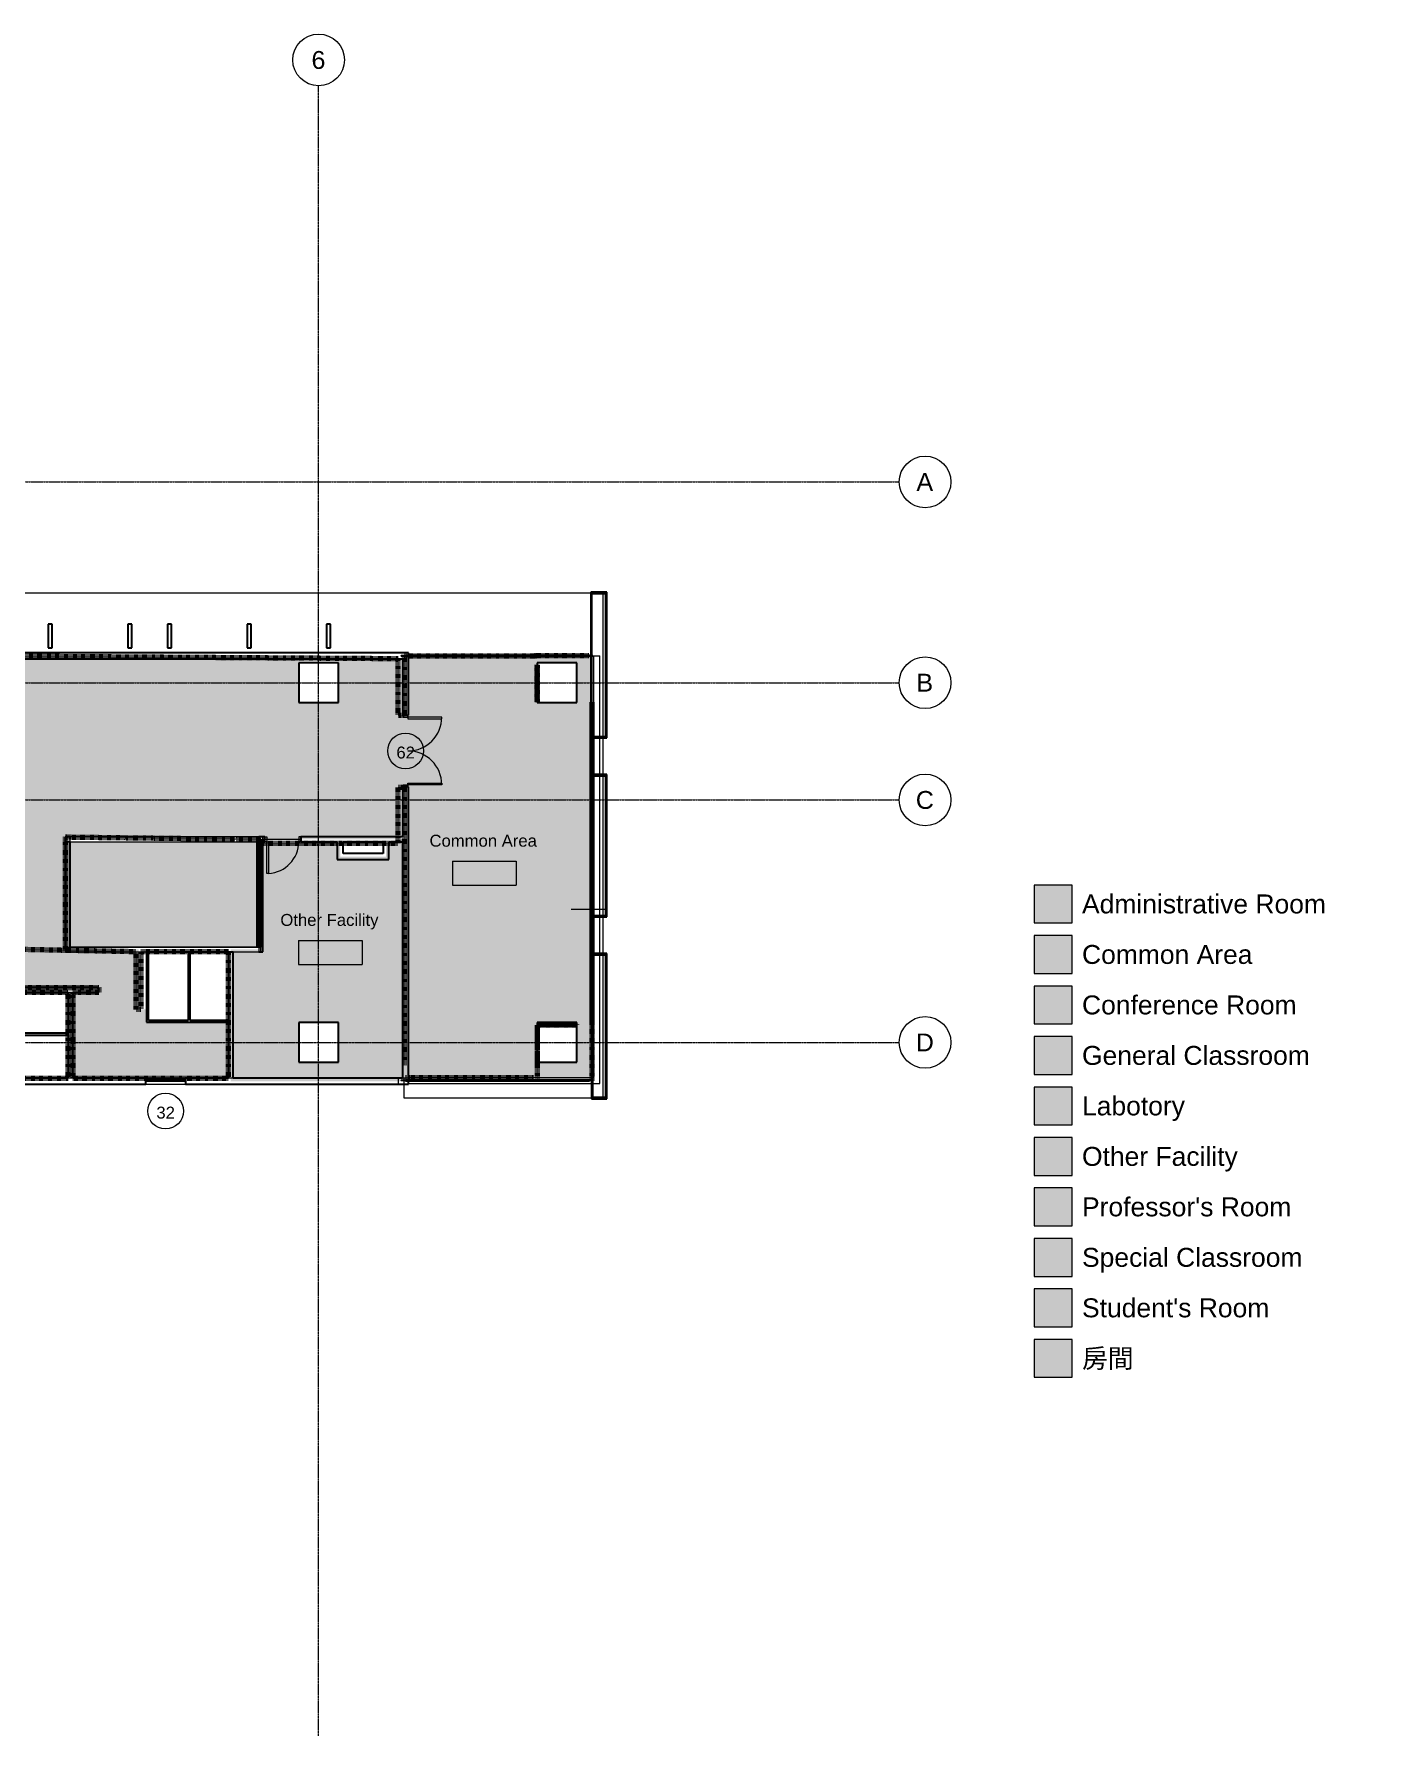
# Model space of a CAD drawing. Header units: millimetres. Extents: x -67365 to 30970, y -17720 to 25093.
# Drawn here: x -2814 to 30970, y -17720 to 25093 of the extents above; entities that cross this region are included whole.
import ezdxf

# ---------------------------------------------------------------- set-up
doc = ezdxf.new("R2010")
doc.units = ezdxf.units.MM
doc.linetypes.add('網格線', pattern=[22.225, 12.7, -3.175, 3.175, -3.175])
doc.linetypes.add('虛線', pattern=[6.35, 3.175, -3.175])
for name, color, linetype, lineweight in [('_房間分隔_', 4, '虛線', 70), ('_線_', 92, 'Continuous', 9), ('_超出_', 135, 'Continuous', 18), ('A-AREA-IDEN', 2, 'Continuous', 9), ('A-AREA-PATT', 32, 'Continuous', 9), ('A-DOOR', 31, 'Continuous', 9), ('A-DOOR-FRAM', 31, 'Continuous', 18), ('A-DOOR-IDEN', 31, 'Continuous', 9), ('A-FLOR', 192, 'Continuous', 18), ('A-FLOR-HRAL', 11, 'Continuous', 9), ('A-GLAZ', 151, 'Continuous', 9), ('A-GLAZ-IDEN', 152, 'Continuous', 9), ('A-WALL', 113, 'Continuous', 9), ('G-ANNO-LEGN', 5, 'Continuous', 9), ('I-WALL', 2, 'Continuous', 9), ('S-COLS', 52, 'Continuous', 18), ('S-GRID', 1, 'Continuous', 9), ('S-GRID-IDEN', 1, 'Continuous', 9)]:
    doc.layers.add(name, color=color, linetype=linetype, lineweight=lineweight)
doc.styles.add('Microsoft Sans Serif_1', font='micross.ttf', dxfattribs={"height": 450})
doc.styles.add('Microsoft Sans Serif_2', font='micross.ttf', dxfattribs={"height": 300})
doc.styles.add('Microsoft Sans Serif_3', font='micross.ttf', dxfattribs={"height": 476.25})

# ---------------------------------------------------------------- blocks, each defined once
blk = doc.blocks.new('混凝土柱-矩形 - 100 x 100cm-193502-4F')
at = {"layer": 'S-COLS', "color": 55, "lineweight": 25}
for p, q in [((500, 500), (-500, 500)), ((-500, 500), (-500, -500)), ((500, -500), (500, 500)), ((-500, -500), (500, -500))]:
    blk.add_line(p, q, dxfattribs=at)
at = {"layer": 'S-COLS', "color": 135}
for p, q in [((-500, -500), (-500, 500)), ((-500, 500), (500, 500)), ((500, 500), (500, -500)), ((500, -500), (-500, -500))]:
    blk.add_line(p, q, dxfattribs=at)
blk = doc.blocks.new('混凝土柱-矩形 - 10 x 60cm-488109-4F')
at = {"layer": 'S-COLS', "color": 55, "lineweight": 25}
for p, q in [((50, 300), (-50, 300)), ((-50, 300), (-50, -300)), ((50, -300), (50, 300)), ((-50, -300), (50, -300))]:
    blk.add_line(p, q, dxfattribs=at)
at = {"layer": 'S-COLS', "color": 135}
for p, q in [((-50, -300), (-50, 300)), ((-50, 300), (50, 300)), ((50, 300), (50, -300)), ((50, -300), (-50, -300))]:
    blk.add_line(p, q, dxfattribs=at)
blk = doc.blocks.new('固定窗-矩形- _1_ - 100 x 150 cm-620109-4F')
at = {"layer": 'A-GLAZ', "lineweight": 18}
for p, q in [((-440, 0), (-500, 0)), ((-500, 0), (-500, -60)), ((-440, -60), (-440, 0)), ((-500, -60), (-440, -60)), ((440, -25), (-440, -25)), ((-440, -25), (-440, -35)), ((-440, -35), (440, -35)), ((500, 0), (440, 0)), ((440, 0), (440, -60)), ((440, -35), (440, -25)), ((440, -60), (500, -60)), ((500, -60), (500, 0))]:
    blk.add_line(p, q, dxfattribs=at)
at = {"layer": 'A-GLAZ'}
for p, q in [((500, 0), (-500, 0)), ((-500, -60), (-500, 0)), ((-440, 0), (440, 0)), ((-440, -60), (-440, 0)), ((-500, -60), (500, -60)), ((440, -25), (-440, -25)), ((-440, -35), (-440, -25)), ((-440, -35), (440, -35)), ((440, -60), (-440, -60)), ((440, -60), (440, 0)), ((440, -35), (440, -25)), ((500, -60), (500, 0))]:
    blk.add_line(p, q, dxfattribs=at)
blk = doc.blocks.new('欄杆扶手 - 30mm-672578-4F')
at = {"layer": 'A-FLOR-HRAL'}
for p, q in [((15, 15), (-15, 15)), ((-15, 15), (-15, -15)), ((-15, -15), (-15, 15)), ((-15, 15), (15, 15)), ((15, -15), (15, 15)), ((15, 15), (15, -15)), ((-15, -15), (15, -15)), ((15, -15), (-15, -15))]:
    blk.add_line(p, q, dxfattribs=at)
blk = doc.blocks.new('欄杆扶手 - 族群2-669932-4F')
at = {"layer": 'A-FLOR-HRAL'}
for p, q in [((0, 800), (-5, 800)), ((-5, 800), (-5, -800)), ((-5, -800), (-5, 800)), ((-5, 800), (0, 800)), ((5, 800), (0, 800)), ((0, 800), (5, 800)), ((5, -800), (5, 800)), ((5, 800), (5, -800)), ((-5, -800), (5, -800)), ((5, -800), (-5, -800))]:
    blk.add_line(p, q, dxfattribs=at)
blk = doc.blocks.new('欄杆扶手 - 欄杆扶手-673147-4F')
at = {"layer": 'A-FLOR-HRAL'}
for p, q in [((11145, 9466), (6545, 9466)), ((11145, 9466), (6545, 9466)), ((11145, 9466), (6545, 9466)), ((6545, 9466), (6545, 9436)), ((6545, 9466), (6545, 9436)), ((6545, 9466), (6545, 9436)), ((6545, 9466), (6545, 9436)), ((6545, 9466), (6545, 9436)), ((6545, 9466), (6545, 9436)), ((6545, 9436), (11145, 9436)), ((6545, 9436), (11145, 9436)), ((6545, 9436), (11145, 9436)), ((11145, 9436), (11145, 9466)), ((11145, 9436), (11145, 9466)), ((11145, 9436), (11145, 9466)), ((11145, 9436), (11145, 9466)), ((11145, 9436), (11145, 9466)), ((11145, 9436), (11145, 9466))]:
    blk.add_line(p, q, dxfattribs=at)
at = {"rotation": 90}
for name, p in [('欄杆扶手 - 族群2-669932-4F', (7225, 9451)), ('欄杆扶手 - 30mm-672578-4F', (6545, 9451)), ('欄杆扶手 - 族群2-669932-4F', (8835, 9451)), ('欄杆扶手 - 族群2-669932-4F', (10445, 9451)), ('欄杆扶手 - 30mm-672578-4F', (11145, 9451))]:
    blk.add_blockref(name, p, dxfattribs=at)
blk = doc.blocks.new('欄杆扶手 - 欄杆扶手-673235-4F')
at = {"layer": 'A-FLOR-HRAL'}
for p, q in [((11145, -1214), (6545, -1214)), ((11145, -1214), (6545, -1214)), ((11145, -1214), (6545, -1214)), ((6545, -1214), (6545, -1244)), ((6545, -1214), (6545, -1244)), ((6545, -1214), (6545, -1244)), ((6545, -1214), (6545, -1244)), ((6545, -1214), (6545, -1244)), ((6545, -1214), (6545, -1244)), ((6545, -1244), (11145, -1244)), ((6545, -1244), (11145, -1244)), ((6545, -1244), (11145, -1244)), ((11145, -1244), (11145, -1214)), ((11145, -1244), (11145, -1214)), ((11145, -1244), (11145, -1214)), ((11145, -1244), (11145, -1214)), ((11145, -1244), (11145, -1214)), ((11145, -1244), (11145, -1214))]:
    blk.add_line(p, q, dxfattribs=at)
at = {"rotation": 90}
for name, p in [('欄杆扶手 - 族群2-669932-4F', (7225, -1229)), ('欄杆扶手 - 30mm-672578-4F', (6545, -1229)), ('欄杆扶手 - 族群2-669932-4F', (8835, -1229)), ('欄杆扶手 - 族群2-669932-4F', (10445, -1229)), ('欄杆扶手 - 30mm-672578-4F', (11145, -1229))]:
    blk.add_blockref(name, p, dxfattribs=at)
blk = doc.blocks.new('雙開-矩形- _1_ - 180 x 220 cm-580197-4F')
at = {"layer": 'A-DOOR', "lineweight": 18}
for p, q in [((-810, 910), (-850, 910)), ((-850, 910), (-850, 60)), ((-810, 60), (-810, 910)), ((810, 60), (810, 910)), ((810, 910), (850, 910)), ((850, 910), (850, 60)), ((-850, 60), (-810, 60)), ((850, 60), (810, 60))]:
    blk.add_line(p, q, dxfattribs=at)
at = {"layer": 'A-DOOR'}
for centre, start, end in [((-850, 60), 360, 90), ((850, 60), 90, 180)]:
    blk.add_arc(centre, 850, start, end, dxfattribs=at)
at = {"layer": 'A-DOOR-FRAM'}
for p, q in [((-900, 60), (-900, -60)), ((-850, 60), (-900, 60)), ((-850, -60), (-850, 60)), ((850, -60), (850, 60)), ((850, 60), (900, 60)), ((900, 60), (900, -60)), ((-900, -60), (-850, -60)), ((900, -60), (850, -60))]:
    blk.add_line(p, q, dxfattribs=at)
blk = doc.blocks.new('單開-矩形- _1_ - 90 x 210 cm-579825-4F')
at = {"layer": 'A-DOOR', "lineweight": 18}
for p, q in [((-400, -650), (-400, 150)), ((-400, 150), (-360, 150)), ((-360, 150), (-360, -650)), ((-360, -650), (-400, -650))]:
    blk.add_line(p, q, dxfattribs=at)
at = {"layer": 'A-DOOR'}
blk.add_arc((-400, 150), 800, 272.866, 0, dxfattribs=at)
at = {"layer": 'A-DOOR-FRAM'}
for p, q in [((-450, 150), (-450, 270)), ((-450, 270), (-400, 270)), ((-400, 150), (-450, 150)), ((-400, 270), (-400, 150)), ((450, 270), (400, 270)), ((400, 270), (400, 150)), ((400, 150), (450, 150)), ((450, 150), (450, 270))]:
    blk.add_line(p, q, dxfattribs=at)
blk = doc.blocks.new('柱線 - 網格標頭符號-圓形-24584-4F')
at = {"layer": 'S-GRID-IDEN'}
blk.add_circle((0, 0), 6.5, dxfattribs=at)
blk = doc.blocks.new('窗標記-圓形 - 圓形-162399-4F')
at = {"layer": 'A-GLAZ-IDEN'}
blk.add_circle((0, 0), 4.5, dxfattribs=at)
blk = doc.blocks.new('門標記-圓形 - 圓形-100315-4F')
at = {"layer": 'A-DOOR-IDEN'}
blk.add_circle((0, 0), 4.5, dxfattribs=at)
blk = doc.blocks.new('房間編號標籤 - 房間編號-158586-4F')
at = {"layer": 'A-AREA-IDEN'}
for p, q in [((-8, 3), (-8, -3)), ((-8, 3), (8, 3)), ((8, 3), (8, -3)), ((-8, -3), (8, -3))]:
    blk.add_line(p, q, dxfattribs=at)

msp = doc.modelspace()

# ---------------------------------------------------------------- hatches: boundary and pattern name
at = {"layer": 'A-AREA-PATT'}
for points in [[(6040, 4836), (6345, 4836), (6345, 6151), (6533, 6151), (6533, 7951), (6345, 7951), (6345, 9376), (4845, 9386), (4845, 8276), (3845, 8276), (3845, 9392), (-2980, 9436), (-2980, 9451), (-5320, 9451), (-5320, 8726), (-48186, 8726), (-48186, 6326), (-3232, 6326), (-3232, 4931), (-1975, 4931), (-1975, 4896), (2895, 4836)], [(-3285, 991), (-185, 991), (-185, 2066), (-1975, 2066), (-1975, 4931), (-3345, 4931), (-3345, 2006), (-3405, 2006), (-3405, 991), (-3345, 991)], [(2812, 2126), (2845, 2126), (2845, 4776), (-1975, 4776), (-1975, 2126), (2135, 2126)]]:
    msp.add_hatch(color=254, dxfattribs=at).paths.add_polyline_path(points)
h = msp.add_hatch(color=254, dxfattribs=at)
h.paths.add_polyline_path([(11225, -1229), (11225, 2899), (11211, 2899), (11211, 6451), (11225, 6451), (11225, 7400), (11206, 7400), (11206, 9451), (9845, 9451), (9845, 9446), (6533, 9446), (6533, -1154), (9855, -1154), (9855, -1229), (11211, -1229)])
h.paths.add_polyline_path([(9855, 171), (9845, 171), (9845, 226), (9855, 226), (9855, 209)])
h.paths.add_polyline_path([(10845, -774), (9855, -774), (9855, 171), (10845, 171), (10845, 34)])
h.paths.add_polyline_path([(10845, 8276), (9845, 8276), (9845, 9276), (10845, 9276), (10845, 8286)])
h = msp.add_hatch(color=8, dxfattribs=at)
h.paths.add_polyline_path([(6533, -1249), (6533, -849), (6495, -849), (6495, 4836), (6345, 4836), (6345, 4736), (6040, 4736), (6040, 4401), (4890, 4401), (4890, 4736), (2895, 4736), (2895, 2066), (2135, 2066), (2135, -1249), (6345, -1249)])
h.paths.add_polyline_path([(3845, -774), (3845, 226), (4845, 226), (4845, -774)])
h = msp.add_hatch(color=8, dxfattribs=at)
h.paths.add_polyline_path([(1435, -1174), (2075, -1174), (2075, 257), (37, 257), (37, 556), (-245, 556), (-245, 991), (-1185, 991), (-1185, 986), (-1835, 986), (-1835, -1174), (1090, -1174)])
h.paths.add_polyline_path([(-3380, -1174), (-3380, 986), (-3405, 986), (-3405, 2006), (-3345, 2006), (-3345, 2063), (-4285, 2006), (-4285, 3666), (-6482, 3666), (-6482, 751), (-5035, 751), (-5035, 626), (-5535, 626), (-5535, -1174), (-5035, -1174)])
at = {"layer": 'G-ANNO-LEGN'}
for color, points in [(140, [(22348, 3685), (23300, 3685), (23300, 2732), (22348, 2732)]), (254, [(22348, 2415), (23300, 2415), (23300, 1462), (22348, 1462)]), (142, [(22348, 1145), (23300, 1145), (23300, 192), (22348, 192)]), (1, [(22348, -125), (23300, -125), (23300, -1078), (22348, -1078)]), (40, [(22348, -1395), (23300, -1395), (23300, -2348), (22348, -2348)]), (8, [(22348, -2665), (23300, -2665), (23300, -3618), (22348, -3618)]), (63, [(22348, -3935), (23300, -3935), (23300, -4888), (22348, -4888)]), (30, [(22348, -5205), (23300, -5205), (23300, -6158), (22348, -6158)]), (112, [(22348, -6475), (23300, -6475), (23300, -7428), (22348, -7428)]), (10, [(22348, -7745), (23300, -7745), (23300, -8698), (22348, -8698)])]:
    msp.add_hatch(color=color, dxfattribs=at).paths.add_polyline_path(points)

# ---------------------------------------------------------------- linework, layer by layer
at = {"layer": '_房間分隔_'}
for p, q in [((6345, 9376), (-5358, 9451)), ((6495, 9451), (6495, 7951)), ((9845, 9446), (6495, 9446)), ((11139, 9451), (9759, 9451)), ((6345, 7951), (6345, 9376)), ((9845, 8286), (9845, 9226)), ((9845, 9226), (9845, 8286)), ((11225, 171), (11225, 8286)), ((11225, -1229), (11225, 8286)), ((6495, 7951), (6345, 7951)), ((6495, 7951), (6345, 7951)), ((6345, 4736), (6345, 6151)), ((6345, 6151), (6495, 6151)), ((6345, 4736), (6345, 6151)), ((6495, 6151), (6495, -849)), ((6495, 6151), (6495, -849)), ((-2025, 2042), (-2025, 4896)), ((-2025, 4896), (2895, 4836)), ((-2025, 2042), (-2025, 4896)), ((-2025, 2042), (-2025, 4896)), ((2895, 4836), (2895, 4776)), ((2895, 4836), (2895, 4736)), ((2895, 4776), (2895, 4736)), ((2895, 4736), (6345, 4736)), ((-245, 2006), (-3285, 2066)), ((-245, 556), (-245, 2006)), ((2075, 2006), (-125, 2006)), ((-125, 2006), (-125, 556)), ((2075, -1174), (2075, 2006)), ((-3405, 1106), (-1185, 1106)), ((-1955, 986), (-3405, 986)), ((-1955, -1174), (-1955, 986)), ((-1185, 986), (-1835, 986)), ((-1835, 986), (-1835, -1174)), ((-1185, 1106), (-1185, 986)), ((-125, 556), (-245, 556)), ((9855, -849), (9855, 171)), ((9855, 171), (10845, 171)), ((10845, 171), (9855, 171)), ((9855, -1229), (9855, 171)), ((10845, 171), (10845, 186)), ((-5535, -1174), (-1955, -1174)), ((-1835, -1174), (2075, -1174)), ((6533, -1154), (9748, -1154))]:
    msp.add_line(p, q, dxfattribs=at)
at = {"layer": '_線_'}
for p, q in [((2945, 4836), (3905, 4836)), ((10695, 3076), (11595, 3076))]:
    msp.add_line(p, q, dxfattribs=at)
at = {"layer": '_超出_', "color": 7, "lineweight": 9}
for p, q in [((4845, 9276), (3845, 9276)), ((3845, 9276), (3845, 8276)), ((3845, 8276), (3845, 9276)), ((3845, 9276), (4845, 9276)), ((4845, 8276), (4845, 9276)), ((4845, 9276), (4845, 8276)), ((10845, 9276), (9845, 9276)), ((9845, 9276), (9845, 8276)), ((9845, 8276), (9845, 9276)), ((9845, 9276), (10845, 9276)), ((10845, 8276), (10845, 9276)), ((10845, 9276), (10845, 8276)), ((3845, 8276), (4845, 8276)), ((4845, 8276), (3845, 8276)), ((9845, 8276), (10845, 8276)), ((10845, 8276), (9845, 8276)), ((4845, 226), (3845, 226)), ((3845, 226), (3845, -774)), ((3845, -774), (3845, 226)), ((3845, 226), (4845, 226)), ((4845, -774), (4845, 226)), ((4845, 226), (4845, -774)), ((10845, 226), (9845, 226)), ((9845, 226), (9845, -774)), ((9845, -774), (9845, 226)), ((9845, 226), (10845, 226)), ((10845, -774), (10845, 226)), ((10845, 226), (10845, -774)), ((3845, -774), (4845, -774)), ((4845, -774), (3845, -774)), ((9845, -774), (10845, -774)), ((10845, -774), (9845, -774)), ((6345, -1174), (-9803, -1174)), ((-5, -1324), (-5, -1174)), ((995, -1174), (995, -1324)), ((6345, -1174), (6345, -1324)), ((-9953, -1324), (6345, -1324))]:
    msp.add_line(p, q, dxfattribs=at)
at = {"layer": 'A-FLOR', "color": 135}
for p, q in [((-5395, 11034), (11495, 11034)), ((11495, 11034), (11495, -1674)), ((6495, -1174), (-9803, -1174)), ((6495, -1674), (6495, -1174)), ((11495, -1674), (6495, -1674))]:
    msp.add_line(p, q, dxfattribs=at)
at = {"layer": 'A-WALL', "lineweight": 25}
for p, q in [((11595, 11049), (11191, 11049)), ((11191, 11049), (11191, 7385)), ((11221, 11019), (11565, 11019)), ((11221, 7415), (11221, 11019)), ((11565, 11019), (11565, 7415)), ((11595, 7385), (11595, 11049)), ((6608, 9526), (-5245, 9526)), ((6608, 7959), (6608, 9526)), ((-5245, 9376), (6458, 9376)), ((6458, 9376), (6458, 7959)), ((6458, 7959), (6608, 7959)), ((11191, 7385), (11595, 7385)), ((11565, 7415), (11221, 7415)), ((11595, 6466), (11196, 6466)), ((11196, 6466), (11196, 2884)), ((11226, 6436), (11565, 6436)), ((11226, 2914), (11226, 6436)), ((11565, 6436), (11565, 2914)), ((11595, 2884), (11595, 6466)), ((6608, 6159), (6458, 6159)), ((6458, 6159), (6458, 4896)), ((6608, -1324), (6608, 6159)), ((-2035, 4776), (-2035, 2126)), ((-1915, 4776), (-2035, 4776)), ((-2025, 4896), (-2025, 2006)), ((-1905, 4896), (-2025, 4896)), ((-1915, 2126), (-1915, 4776)), ((-1905, 2126), (-1905, 4776)), ((2895, 4836), (2795, 4836)), ((2795, 4836), (2795, 2126)), ((2995, 4896), (2845, 4896)), ((2845, 4776), (2845, 2126)), ((2895, 2126), (2895, 4836)), ((2945, 4776), (2995, 4776)), ((2945, 2006), (2945, 4776)), ((2995, 4776), (2995, 4896)), ((6458, 4896), (3895, 4896)), ((3895, 4896), (3895, 4776)), ((3895, 4776), (4815, 4776)), ((4815, 4776), (4815, 4326)), ((4965, 4476), (4965, 4776)), ((4965, 4776), (5965, 4776)), ((5965, 4776), (5965, 4476)), ((6115, 4326), (6115, 4776)), ((6115, 4776), (6458, 4776)), ((6458, 4776), (6458, -1174)), ((4815, 4326), (6115, 4326)), ((5965, 4476), (4965, 4476)), ((11196, 2884), (11595, 2884)), ((11565, 2914), (11226, 2914)), ((-2035, 2126), (-2025, 2126)), ((-2025, 2006), (-1905, 2006)), ((-1905, 2126), (-1905, 2006)), ((12, 2006), (2195, 2006)), ((62, 2006), (1065, 2006)), ((1115, 2006), (2075, 2006)), ((2075, 2006), (2075, 282)), ((2195, -1174), (2195, 2006)), ((2845, 2126), (2895, 2126)), ((2845, 2006), (2945, 2006)), ((11595, 1961), (11210, 1961)), ((11210, 1961), (11210, -1689)), ((11240, 1931), (11565, 1931)), ((11240, -1659), (11240, 1931)), ((11565, 1931), (11565, -1659)), ((11595, -1689), (11595, 1961)), ((-1185, 1106), (-3405, 1106)), ((-3355, 986), (-1955, 986)), ((-1955, 986), (-1955, -44)), ((-1835, 986), (-1185, 986)), ((-1835, -1174), (-1835, 986)), ((-1185, 986), (-1185, 1106)), ((2075, 232), (2075, -1174)), ((-1955, -94), (-1955, -1174)), ((-1955, -1174), (-3355, -1174)), ((-5, -1174), (-1835, -1174)), ((-5, -1324), (-5, -1174)), ((2075, -1174), (995, -1174)), ((995, -1174), (995, -1324)), ((6458, -1174), (2195, -1174)), ((-3405, -1324), (-5, -1324)), ((995, -1324), (6608, -1324)), ((11210, -1689), (11595, -1689)), ((11565, -1659), (11240, -1659))]:
    msp.add_line(p, q, dxfattribs=at)
at = {"layer": 'A-WALL'}
for p, q in [((11565, 11019), (11595, 11019)), ((11266, -1154), (11266, 9451)), ((11266, 9451), (11416, 9451)), ((11416, -1304), (11416, 9451)), ((11221, 7385), (11221, 7415)), ((11595, 7415), (11565, 7415)), ((11196, 6436), (11595, 6436)), ((-2025, 4896), (-2035, 4896)), ((-2035, 4776), (-2035, 4896)), ((-1915, 4776), (2845, 4776)), ((-1905, 4776), (-1905, 4896)), ((2845, 4896), (-1905, 4896)), ((2845, 4896), (-1905, 4896)), ((-1905, 4776), (2845, 4776)), ((2845, 4896), (2845, 2006)), ((2945, 4776), (2945, 4896)), ((11226, 2884), (11226, 2914)), ((11595, 2914), (11565, 2914)), ((-2035, 2006), (-2035, 2126)), ((-2035, 2006), (12, 2006)), ((-2025, 2126), (-1915, 2126)), ((-1915, 2126), (2895, 2126)), ((2845, 2126), (-1905, 2126)), ((-1905, 2006), (2845, 2006)), ((2195, 2006), (2895, 2006)), ((2895, 2006), (2895, 2126)), ((11210, 1931), (11595, 1931)), ((-1955, 986), (-1835, 986)), ((-1955, -44), (-1955, -94)), ((6608, -1174), (6495, -1174)), ((6608, -1154), (11266, -1154)), ((-8803, -1324), (995, -1324)), ((6608, -1304), (11416, -1304)), ((11595, -1659), (11565, -1659))]:
    msp.add_line(p, q, dxfattribs=at)
at = {"layer": 'G-ANNO-LEGN'}
for p, q in [((22348, 3685), (22348, 2732)), ((23300, 3685), (22348, 3685)), ((23300, 2732), (23300, 3685)), ((22348, 2732), (23300, 2732)), ((22348, 2415), (22348, 1462)), ((23300, 2415), (22348, 2415)), ((23300, 1462), (23300, 2415)), ((22348, 1462), (23300, 1462)), ((22348, 1145), (22348, 192)), ((23300, 1145), (22348, 1145)), ((23300, 192), (23300, 1145)), ((22348, 192), (23300, 192)), ((22348, -125), (22348, -1078)), ((23300, -125), (22348, -125)), ((23300, -1078), (23300, -125)), ((22348, -1078), (23300, -1078)), ((22348, -1395), (22348, -2348)), ((23300, -1395), (22348, -1395)), ((23300, -2348), (23300, -1395)), ((22348, -2348), (23300, -2348)), ((22348, -2665), (22348, -3618)), ((23300, -2665), (22348, -2665)), ((23300, -3618), (23300, -2665)), ((22348, -3618), (23300, -3618)), ((22348, -3935), (22348, -4888)), ((23300, -3935), (22348, -3935)), ((23300, -4888), (23300, -3935)), ((22348, -4888), (23300, -4888)), ((22348, -5205), (22348, -6158)), ((23300, -5205), (22348, -5205)), ((23300, -6158), (23300, -5205)), ((22348, -6158), (23300, -6158)), ((22348, -6475), (22348, -7428)), ((23300, -6475), (22348, -6475)), ((23300, -7428), (23300, -6475)), ((22348, -7428), (23300, -7428)), ((22348, -7745), (22348, -8698)), ((23300, -7745), (22348, -7745)), ((23300, -8698), (23300, -7745)), ((22348, -8698), (23300, -8698))]:
    msp.add_line(p, q, dxfattribs=at)
at = {"layer": 'I-WALL', "lineweight": 25}
for p, q in [((12, 2006), (12, 232)), ((62, 282), (62, 2006)), ((1065, 2006), (1065, 282)), ((1115, 282), (1115, 2006)), ((12, 232), (2075, 232)), ((1065, 282), (62, 282)), ((2075, 282), (1115, 282)), ((-1955, -44), (-3355, -44)), ((-3355, -94), (-1955, -94))]:
    msp.add_line(p, q, dxfattribs=at)
at = {"layer": 'S-COLS', "color": 55, "lineweight": 25}
for p, q in [((-2355, 10251), (-2455, 10251)), ((-2455, 10251), (-2455, 9651)), ((-2355, 9651), (-2355, 10251)), ((-355, 10251), (-455, 10251)), ((-455, 10251), (-455, 9651)), ((-355, 9651), (-355, 10251)), ((2645, 10251), (2545, 10251)), ((2545, 10251), (2545, 9651)), ((2645, 9651), (2645, 10251)), ((4645, 10251), (4545, 10251)), ((4545, 10251), (4545, 9651)), ((4645, 9651), (4645, 10251)), ((-2455, 9651), (-2355, 9651)), ((-455, 9651), (-355, 9651)), ((2545, 9651), (2645, 9651)), ((4545, 9651), (4645, 9651))]:
    msp.add_line(p, q, dxfattribs=at)
at = {"layer": 'S-COLS', "color": 135}
for p, q in [((-2455, 9651), (-2455, 10251)), ((-2455, 10251), (-2355, 10251)), ((-2355, 10251), (-2355, 9651)), ((-455, 9651), (-455, 10251)), ((-455, 10251), (-355, 10251)), ((-355, 10251), (-355, 9651)), ((2545, 9651), (2545, 10251)), ((2545, 10251), (2645, 10251)), ((2645, 10251), (2645, 9651)), ((4545, 9651), (4545, 10251)), ((4545, 10251), (4645, 10251)), ((4645, 10251), (4645, 9651)), ((-2355, 9651), (-2455, 9651)), ((-355, 9651), (-455, 9651)), ((2645, 9651), (2545, 9651)), ((4645, 9651), (4545, 9651))]:
    msp.add_line(p, q, dxfattribs=at)
at = {"layer": 'S-GRID', "linetype": '網格線'}
for p, q in [((4345, -17720), (4345, 23793)), ((-67365, 13826), (18953, 13826)), ((-67365, 8776), (18953, 8776)), ((-67365, 5826), (18953, 5826)), ((-67365, -274), (18953, -274))]:
    msp.add_line(p, q, dxfattribs=at)

# ---------------------------------------------------------------- block references
at = {"layer": 'A-AREA-IDEN', "xscale": 99.99999999999993, "yscale": 99.99999999999993, "zscale": 99.99999999999993}
for p in [(8514, 3983), (4643, 1990)]:
    msp.add_blockref('房間編號標籤 - 房間編號-158586-4F', p, dxfattribs=at)
at = {"layer": 'A-DOOR', "rotation": 269.9999999999998}
msp.add_blockref('雙開-矩形- _1_ - 180 x 220 cm-580197-4F', (6533, 7059), dxfattribs=at)
at = {"layer": 'A-DOOR'}
msp.add_blockref('單開-矩形- _1_ - 90 x 210 cm-579825-4F', (3445, 4626), dxfattribs=at)
at = {"layer": 'A-DOOR-IDEN', "xscale": 99.99999999999993, "yscale": 99.99999999999993, "zscale": 99.99999999999993}
msp.add_blockref('門標記-圓形 - 圓形-100315-4F', (6533, 7059), dxfattribs=at)
at = {"layer": 'A-FLOR-HRAL'}
for name in ['欄杆扶手 - 欄杆扶手-673147-4F', '欄杆扶手 - 欄杆扶手-673235-4F']:
    msp.add_blockref(name, (0, 0), dxfattribs=at)
at = {"layer": 'A-GLAZ', "rotation": 180}
msp.add_blockref('固定窗-矩形- _1_ - 100 x 150 cm-620109-4F', (495, -1249), dxfattribs=at)
at = {"layer": 'A-GLAZ-IDEN', "xscale": 99.99999999999993, "yscale": 99.99999999999993, "zscale": 99.99999999999993}
msp.add_blockref('窗標記-圓形 - 圓形-162399-4F', (495, -1999), dxfattribs=at)
at = {"layer": 'S-COLS', "color": 135}
for name, p in [('混凝土柱-矩形 - 10 x 60cm-488109-4F', (595, 9951)), ('混凝土柱-矩形 - 100 x 100cm-193502-4F', (4345, 8776)), ('混凝土柱-矩形 - 100 x 100cm-193502-4F', (10345, 8776)), ('混凝土柱-矩形 - 100 x 100cm-193502-4F', (4345, -274)), ('混凝土柱-矩形 - 100 x 100cm-193502-4F', (10345, -274))]:
    msp.add_blockref(name, p, dxfattribs=at)
at = {"layer": 'S-GRID-IDEN', "xscale": 99.99999999999993, "yscale": 99.99999999999993, "zscale": 99.99999999999993}
msp.add_blockref('柱線 - 網格標頭符號-圓形-24584-4F', (4345, 24443), dxfattribs=at)
at = {"layer": 'S-GRID-IDEN', "xscale": 99.99999999999993, "yscale": 99.99999999999993, "zscale": 99.99999999999993, "rotation": 269.9999999999994}
for p in [(19603, 13826), (19603, 8776), (19603, 5826), (19603, -274)]:
    msp.add_blockref('柱線 - 網格標頭符號-圓形-24584-4F', p, dxfattribs=at)

# ---------------------------------------------------------------- texts
at = {"layer": 'A-AREA-IDEN', "char_height": 300, "attachment_point": 1, "style": 'Microsoft Sans Serif_2'}
for s, insert, width in [('Common Area', (7135, 4951), 3310.97), ('Other Facility', (3383, 2958), 3022.36)]:
    msp.add_mtext(s, dxfattribs=dict(at, insert=insert, width=width))
at = {"layer": 'A-DOOR-IDEN', "insert": (6302, 7169), "char_height": 300, "width": 577.21, "attachment_point": 1, "style": 'Microsoft Sans Serif_2'}
msp.add_mtext('62', dxfattribs=at)
at = {"layer": 'A-GLAZ-IDEN', "insert": (264, -1889), "char_height": 300, "width": 577.21, "attachment_point": 1, "style": 'Microsoft Sans Serif_2'}
msp.add_mtext('32', dxfattribs=at)

# ---------------------------------------------------------------- next in the draw order: texts
at = {"layer": 'G-ANNO-LEGN', "attachment_point": 1, "line_spacing_factor": 0.944133, "style": 'Microsoft Sans Serif_3', "bg_fill": 3, "box_fill_scale": 1.25, "bg_fill_color": 256, "bg_fill_true_color": 13158600, "bg_fill_transparency": 0}
for s, insert, char_height, width in [('Administrative Room', (23550, 3448), 476.25, 7301.33), ('Common Area', (23550, 2178), 476.25, 5087.23), ('Conference Room', (23550, 908), 476.25, 6411.06), ('General Classroom', (23550, -362), 476.25, 6821.51), ('Labotory', (23550, -1632), 476.3, 3081.24), ('Other Facility', (23550, -2902), 476.25, 4671), ("Professor's Room", (23550, -4172), 476.25, 6260.76), ('Special Classroom', (23550, -5442), 476.25, 6601.83), ("Student's Room", (23550, -6712), 476.25, 5590.17), ('房間', (23550, -7982), 476.3, 1583.98)]:
    msp.add_mtext(s, dxfattribs=dict(at, insert=insert, char_height=char_height, width=width))
at = {"layer": 'S-GRID-IDEN', "char_height": 450, "attachment_point": 1, "style": 'Microsoft Sans Serif_1', "bg_fill": 3, "box_fill_scale": 1.25, "bg_fill_color": 256, "bg_fill_true_color": 13158600, "bg_fill_transparency": 0}
for s, insert, width in [('\\fMicrosoft Sans Serif|b0|i0|c136|p34|;6', (4166, 24666), 424.89), ('\\fMicrosoft Sans Serif|b0|i0|c136|p34|;A', (19385, 14051), 513.08), ('\\fMicrosoft Sans Serif|b0|i0|c136|p34|;B', (19385, 9001), 513.08), ('\\fMicrosoft Sans Serif|b0|i0|c136|p34|;C', (19369, 6051), 553.16), ('\\fMicrosoft Sans Serif|b0|i0|c136|p34|;D', (19369, -49), 553.16)]:
    msp.add_mtext(s, dxfattribs=dict(at, insert=insert, width=width))

doc.saveas('drawing.dxf')
